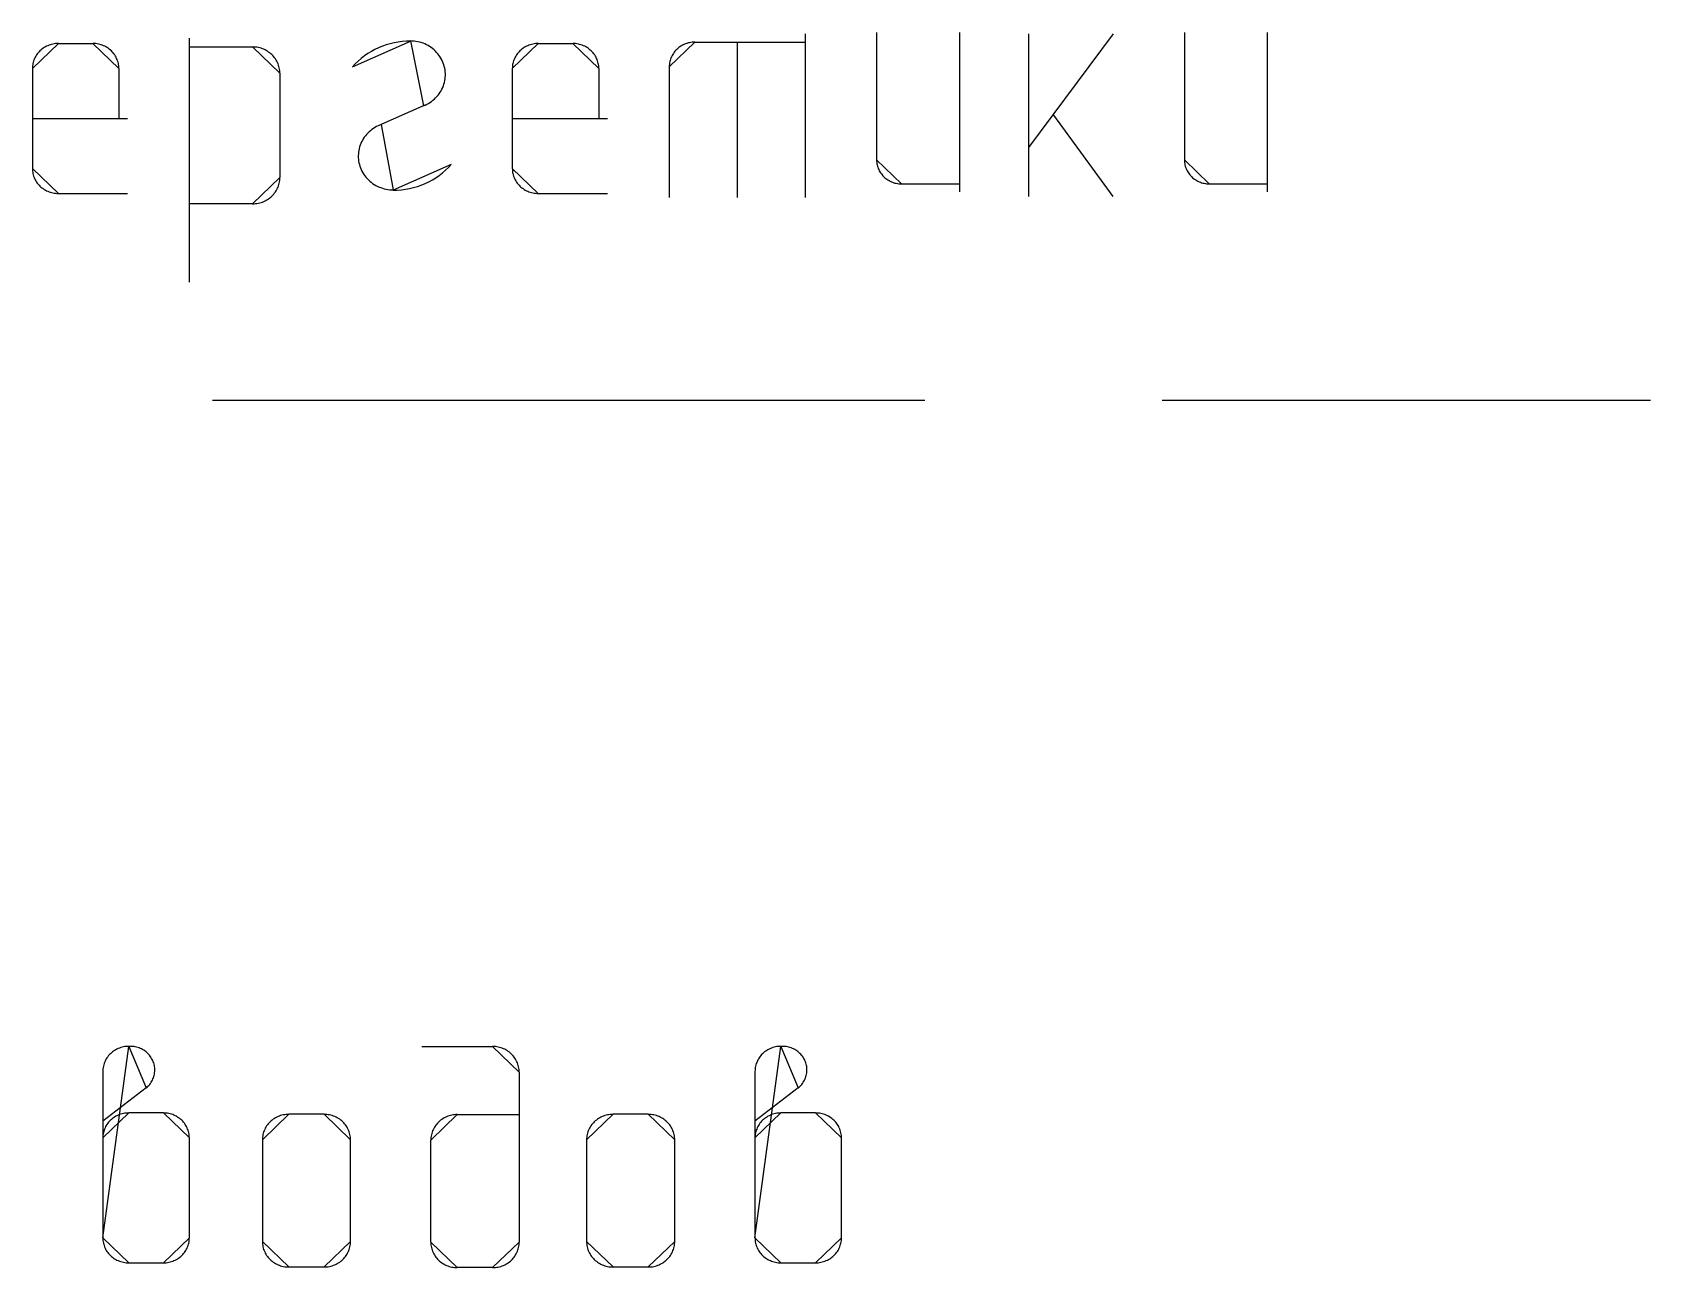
# Model space of a CAD drawing. Extents: x 8646 to 18206, y -17605 to -192.
# Drawn here: x 11072.761 to 11077.631, y -9024.831 to -9021.114 of the extents above; entities that cross this region are included whole.
import ezdxf

# ---------------------------------------------------------------- set-up
doc = ezdxf.new("R2010")
doc.units = 0
doc.layers.get('0').update_dxf_attribs({"linetype": 'CONTINUOUS'})

msp = doc.modelspace()

# ---------------------------------------------------------------- linework, layer by layer
at = {"color": 8, "linetype": 'CONTINUOUS'}
for p, q in [((11075.0867, -9021.1188), (11075.0867, -9021.6106)), ((11075.3015, -9021.1139), (11075.3015, -9021.4977)), ((11075.5509, -9021.1139), (11075.5509, -9021.5937)), ((11075.7588, -9021.1179), (11075.7588, -9021.6074)), ((11076.0132, -9021.1179), (11075.7588, -9021.4606)), ((11076.2279, -9021.1139), (11076.2279, -9021.4977)), ((11076.4773, -9021.1139), (11076.4773, -9021.5937)), ((11072.8389, -9021.1476), (11072.9431, -9021.1476)), ((11073.233, -9021.1317), (11073.233, -9021.8654)), ((11073.233, -9021.1579), (11073.4237, -9021.1579)), ((11074.2834, -9021.1476), (11074.3876, -9021.1476)), ((11074.7542, -9021.1434), (11075.0867, -9021.1434)), ((11074.8821, -9021.1434), (11074.8821, -9021.6106)), ((11074.6775, -9021.2172), (11074.6775, -9021.6106)), ((11072.7607, -9021.2228), (11072.7607, -9021.5234)), ((11073.0213, -9021.2228), (11073.0213, -9021.3731)), ((11073.5055, -9021.2366), (11073.5055, -9021.551)), ((11074.2052, -9021.2228), (11074.2052, -9021.5234)), ((11074.4658, -9021.2228), (11074.4658, -9021.3731)), ((11073.9423, -9021.333), (11073.8033, -9021.3946)), ((11076.0132, -9021.6074), (11075.8351, -9021.3626)), ((11072.7607, -9021.3731), (11073.0473, -9021.3731)), ((11074.2052, -9021.3731), (11074.4918, -9021.3731)), ((11072.8389, -9021.5985), (11073.0473, -9021.5985)), ((11074.2834, -9021.5985), (11074.4918, -9021.5985)), ((11075.3763, -9021.5697), (11075.5509, -9021.5697)), ((11076.3027, -9021.5697), (11076.4773, -9021.5697)), ((11073.4237, -9021.6295), (11073.233, -9021.6295)), ((11073.3027, -9022.2203), (11075.4463, -9022.2203)), ((11076.1609, -9022.2203), (11077.6311, -9022.2203)), ((11073.9332, -9024.1656), (11074.146, -9024.1656)), ((11074.2259, -9024.2424), (11074.2259, -9024.754)), ((11073.103, -9024.2902), (11072.9727, -9024.3905)), ((11075.0657, -9024.2902), (11074.9354, -9024.3905)), ((11073.1551, -9024.3654), (11073.0509, -9024.3654)), ((11073.6387, -9024.3695), (11073.5326, -9024.3695)), ((11074.0396, -9024.3702), (11074.2259, -9024.3702)), ((11074.6144, -9024.3695), (11074.5083, -9024.3695)), ((11075.1178, -9024.3654), (11075.0136, -9024.3654)), ((11073.2333, -9024.7412), (11073.2333, -9024.4406)), ((11073.453, -9024.4461), (11073.453, -9024.7523)), ((11073.7184, -9024.7523), (11073.7184, -9024.4461)), ((11073.9598, -9024.754), (11073.9598, -9024.447)), ((11074.4286, -9024.4461), (11074.4286, -9024.7523)), ((11074.694, -9024.7523), (11074.694, -9024.4461)), ((11075.196, -9024.7412), (11075.196, -9024.4406)), ((11073.0509, -9024.8164), (11073.1551, -9024.8164)), ((11075.0136, -9024.8164), (11075.1178, -9024.8164)), ((11073.5326, -9024.8288), (11073.6387, -9024.8288)), ((11074.146, -9024.8308), (11074.0396, -9024.8308)), ((11074.5083, -9024.8288), (11074.6144, -9024.8288))]:
    msp.add_line(p, q, dxfattribs=at)
at = {"color": 8, "linetype": 'CONTINUOUS', "flags": 128}
for points in [[(11072.8389, -9021.1476), (11072.8347, -9021.1477), (11072.8307, -9021.1479), (11072.8266, -9021.1486), (11072.8226, -9021.1493), (11072.8186, -9021.1501), (11072.8147, -9021.1513), (11072.8108, -9021.1526), (11072.8071, -9021.1541), (11072.8033, -9021.1558), (11072.7999, -9021.1576), (11072.7963, -9021.1598), (11072.7929, -9021.1619), (11072.7897, -9021.1643), (11072.7865, -9021.167), (11072.7836, -9021.1696), (11072.7808, -9021.1725), (11072.7781, -9021.1755), (11072.7756, -9021.1786), (11072.7733, -9021.1819), (11072.7712, -9021.1852), (11072.7692, -9021.1887), (11072.7675, -9021.1922), (11072.7659, -9021.1958), (11072.7645, -9021.1995), (11072.7634, -9021.2033), (11072.7625, -9021.2071), (11072.7617, -9021.211), (11072.7611, -9021.2149), (11072.7608, -9021.2188), (11072.7607, -9021.2228)], [(11073.0213, -9021.2228), (11073.0211, -9021.2188), (11073.0208, -9021.2149), (11073.0203, -9021.211), (11073.0195, -9021.2071), (11073.0185, -9021.2033), (11073.0174, -9021.1995), (11073.016, -9021.1958), (11073.0144, -9021.1922), (11073.0127, -9021.1887), (11073.0107, -9021.1852), (11073.0086, -9021.1819), (11073.0063, -9021.1786), (11073.0038, -9021.1755), (11073.0012, -9021.1725), (11072.9984, -9021.1696), (11072.9954, -9021.167), (11072.9922, -9021.1643), (11072.989, -9021.1619), (11072.9857, -9021.1598), (11072.9821, -9021.1576), (11072.9786, -9021.1558), (11072.9749, -9021.1541), (11072.9711, -9021.1526), (11072.9673, -9021.1513), (11072.9633, -9021.1501), (11072.9594, -9021.1493), (11072.9553, -9021.1486), (11072.9513, -9021.1479), (11072.9472, -9021.1477), (11072.9431, -9021.1476)], [(11073.5055, -9021.2366), (11073.5054, -9021.2324), (11073.5051, -9021.2284), (11073.5045, -9021.2243), (11073.5037, -9021.2202), (11073.5027, -9021.2162), (11073.5015, -9021.2122), (11073.5001, -9021.2084), (11073.4984, -9021.2046), (11073.4966, -9021.2009), (11073.4946, -9021.1972), (11073.4923, -9021.1937), (11073.4899, -9021.1903), (11073.4873, -9021.1871), (11073.4846, -9021.184), (11073.4816, -9021.1809), (11073.4785, -9021.1781), (11073.4752, -9021.1754), (11073.4718, -9021.173), (11073.4683, -9021.1707), (11073.4646, -9021.1684), (11073.4609, -9021.1665), (11073.457, -9021.1648), (11073.4531, -9021.1632), (11073.4491, -9021.1618), (11073.4449, -9021.1606), (11073.4408, -9021.1596), (11073.4366, -9021.1589), (11073.4323, -9021.1583), (11073.4281, -9021.1581), (11073.4237, -9021.1579)], [(11073.8988, -9021.1402), (11073.8864, -9021.1405), (11073.8741, -9021.1414), (11073.8618, -9021.1431), (11073.8497, -9021.1452), (11073.8376, -9021.1481), (11073.8258, -9021.1516), (11073.8142, -9021.1557), (11073.8028, -9021.1604), (11073.7917, -9021.1656), (11073.7809, -9021.1715), (11073.7704, -9021.1779), (11073.7604, -9021.1848), (11073.7507, -9021.1922), (11073.7414, -9021.2001), (11073.7327, -9021.2085), (11073.7244, -9021.2173)], [(11073.9377, -9021.335), (11073.9428, -9021.3329), (11073.9479, -9021.3304), (11073.9527, -9021.3278), (11073.9574, -9021.3248), (11073.9619, -9021.3218), (11073.9663, -9021.3184), (11073.9705, -9021.3148), (11073.9744, -9021.3111), (11073.9782, -9021.307), (11073.9817, -9021.3029), (11073.985, -9021.2986), (11073.988, -9021.2941), (11073.9908, -9021.2894), (11073.9934, -9021.2847), (11073.9957, -9021.2797), (11073.9977, -9021.2747), (11073.9994, -9021.2696), (11074.0007, -9021.2644), (11074.0019, -9021.2592), (11074.0027, -9021.2538), (11074.0033, -9021.2485), (11074.0036, -9021.2432), (11074.0036, -9021.2378), (11074.0032, -9021.2324), (11074.0026, -9021.2271), (11074.0017, -9021.2218), (11074.0004, -9021.2166), (11073.999, -9021.2114), (11073.9972, -9021.2063), (11073.9951, -9021.2012), (11073.9928, -9021.1964), (11073.9902, -9021.1916), (11073.9873, -9021.187), (11073.9842, -9021.1826), (11073.9809, -9021.1783), (11073.9772, -9021.1741), (11073.9735, -9021.1702), (11073.9695, -9021.1665), (11073.9652, -9021.1629), (11073.9608, -9021.1596), (11073.9563, -9021.1566), (11073.9516, -9021.1538), (11073.9467, -9021.1512), (11073.9416, -9021.1488), (11073.9364, -9021.1468), (11073.9312, -9021.1449), (11073.9259, -9021.1433), (11073.9204, -9021.1422), (11073.9149, -9021.1411), (11073.9094, -9021.1404), (11073.9038, -9021.14), (11073.8983, -9021.1398)], [(11074.2834, -9021.1476), (11074.2792, -9021.1477), (11074.2752, -9021.1479), (11074.2711, -9021.1486), (11074.2671, -9021.1493), (11074.2631, -9021.1501), (11074.2592, -9021.1513), (11074.2553, -9021.1526), (11074.2516, -9021.1541), (11074.2478, -9021.1558), (11074.2443, -9021.1576), (11074.2408, -9021.1598), (11074.2374, -9021.1619), (11074.2342, -9021.1643), (11074.231, -9021.167), (11074.2281, -9021.1696), (11074.2253, -9021.1725), (11074.2226, -9021.1755), (11074.2201, -9021.1786), (11074.2178, -9021.1819), (11074.2157, -9021.1852), (11074.2137, -9021.1887), (11074.212, -9021.1922), (11074.2104, -9021.1958), (11074.209, -9021.1995), (11074.2079, -9021.2033), (11074.2069, -9021.2071), (11074.2062, -9021.211), (11074.2056, -9021.2149), (11074.2053, -9021.2188), (11074.2052, -9021.2228)], [(11074.4658, -9021.2228), (11074.4656, -9021.2188), (11074.4653, -9021.2149), (11074.4648, -9021.211), (11074.464, -9021.2071), (11074.463, -9021.2033), (11074.4619, -9021.1995), (11074.4605, -9021.1958), (11074.4589, -9021.1922), (11074.4572, -9021.1887), (11074.4552, -9021.1852), (11074.4531, -9021.1819), (11074.4508, -9021.1786), (11074.4483, -9021.1755), (11074.4457, -9021.1725), (11074.4429, -9021.1696), (11074.4399, -9021.167), (11074.4367, -9021.1643), (11074.4335, -9021.1619), (11074.4302, -9021.1598), (11074.4266, -9021.1576), (11074.4231, -9021.1558), (11074.4193, -9021.1541), (11074.4156, -9021.1526), (11074.4117, -9021.1513), (11074.4078, -9021.1501), (11074.4039, -9021.1493), (11074.3998, -9021.1486), (11074.3958, -9021.1479), (11074.3916, -9021.1477), (11074.3876, -9021.1476)], [(11074.7542, -9021.1434), (11074.7502, -9021.1435), (11074.7462, -9021.1438), (11074.7422, -9021.1444), (11074.7383, -9021.1451), (11074.7344, -9021.1459), (11074.7305, -9021.1471), (11074.7267, -9021.1484), (11074.7231, -9021.1499), (11074.7194, -9021.1514), (11074.7159, -9021.1533), (11074.7124, -9021.1554), (11074.7091, -9021.1575), (11074.706, -9021.1598), (11074.7029, -9021.1624), (11074.7, -9021.165), (11074.6973, -9021.1678), (11074.6946, -9021.1708), (11074.6922, -9021.1738), (11074.69, -9021.1771), (11074.6878, -9021.1803), (11074.6859, -9021.1837), (11074.6842, -9021.1872), (11074.6826, -9021.1908), (11074.6812, -9021.1944), (11074.6802, -9021.1981), (11074.6792, -9021.2018), (11074.6784, -9021.2056), (11074.6779, -9021.2094), (11074.6777, -9021.2133), (11074.6775, -9021.2172)], [(11073.8116, -9021.3909), (11073.8063, -9021.3929), (11073.8013, -9021.395), (11073.7964, -9021.3975), (11073.7915, -9021.4003), (11073.7869, -9021.4032), (11073.7824, -9021.4064), (11073.7782, -9021.4098), (11073.774, -9021.4133), (11073.7701, -9021.4171), (11073.7664, -9021.4212), (11073.7629, -9021.4254), (11073.7596, -9021.4297), (11073.7567, -9021.4342), (11073.7539, -9021.4389), (11073.7514, -9021.4437), (11073.7493, -9021.4486), (11073.7473, -9021.4537), (11073.7456, -9021.4588), (11073.7442, -9021.464), (11073.7432, -9021.4692), (11073.7424, -9021.4745), (11073.7419, -9021.4798), (11073.7417, -9021.4852), (11073.7417, -9021.4906), (11073.7421, -9021.496), (11073.7427, -9021.5012), (11073.7437, -9021.5065), (11073.7449, -9021.5117), (11073.7465, -9021.5169), (11073.7482, -9021.522), (11073.7503, -9021.5269), (11073.7527, -9021.5318), (11073.7553, -9021.5365), (11073.7582, -9021.5411), (11073.7613, -9021.5456), (11073.7647, -9021.5499), (11073.7683, -9021.554), (11073.7721, -9021.5579), (11073.7761, -9021.5616), (11073.7803, -9021.565), (11073.7847, -9021.5684), (11073.7893, -9021.5714), (11073.7941, -9021.5743), (11073.7989, -9021.5768), (11073.804, -9021.5792), (11073.8091, -9021.5812), (11073.8144, -9021.583), (11073.8197, -9021.5846), (11073.825, -9021.5857), (11073.8306, -9021.5868), (11073.8361, -9021.5875), (11073.8417, -9021.588), (11073.8472, -9021.588)], [(11073.8467, -9021.5889), (11073.8591, -9021.5886), (11073.8714, -9021.5876), (11073.8837, -9021.586), (11073.8959, -9021.5837), (11073.9079, -9021.5809), (11073.9197, -9021.5774), (11073.9313, -9021.5734), (11073.9427, -9021.5686), (11073.9538, -9021.5634), (11073.9645, -9021.5575), (11073.9751, -9021.5512), (11073.985, -9021.5443), (11073.9948, -9021.5369), (11074.004, -9021.5289), (11074.0128, -9021.5206), (11074.0211, -9021.5118)], [(11075.3015, -9021.4977), (11075.3016, -9021.5015), (11075.3018, -9021.5052), (11075.3024, -9021.509), (11075.3032, -9021.5126), (11075.3041, -9021.5163), (11075.3051, -9021.52), (11075.3065, -9021.5235), (11075.308, -9021.527), (11075.3097, -9021.5303), (11075.3115, -9021.5337), (11075.3136, -9021.5369), (11075.3158, -9021.54), (11075.3182, -9021.543), (11075.3208, -9021.5459), (11075.3234, -9021.5486), (11075.3262, -9021.5512), (11075.3293, -9021.5536), (11075.3323, -9021.556), (11075.3355, -9021.5581), (11075.339, -9021.56), (11075.3423, -9021.5618), (11075.3459, -9021.5634), (11075.3494, -9021.5649), (11075.3532, -9021.5662), (11075.3569, -9021.5672), (11075.3607, -9021.5681), (11075.3646, -9021.5688), (11075.3685, -9021.5692), (11075.3724, -9021.5696), (11075.3763, -9021.5697)], [(11076.2279, -9021.4977), (11076.2281, -9021.5015), (11076.2283, -9021.5052), (11076.2289, -9021.509), (11076.2296, -9021.5126), (11076.2305, -9021.5163), (11076.2316, -9021.52), (11076.233, -9021.5235), (11076.2344, -9021.527), (11076.2361, -9021.5303), (11076.2379, -9021.5337), (11076.24, -9021.5369), (11076.2422, -9021.54), (11076.2446, -9021.543), (11076.2472, -9021.5459), (11076.2499, -9021.5486), (11076.2526, -9021.5512), (11076.2557, -9021.5536), (11076.2588, -9021.556), (11076.262, -9021.5581), (11076.2654, -9021.56), (11076.2688, -9021.5618), (11076.2724, -9021.5634), (11076.2759, -9021.5649), (11076.2796, -9021.5662), (11076.2833, -9021.5672), (11076.2872, -9021.5681), (11076.291, -9021.5688), (11076.2949, -9021.5692), (11076.2988, -9021.5696), (11076.3027, -9021.5697)], [(11072.7607, -9021.5234), (11072.7608, -9021.5273), (11072.7611, -9021.5312), (11072.7617, -9021.5351), (11072.7625, -9021.539), (11072.7634, -9021.5428), (11072.7645, -9021.5466), (11072.7659, -9021.5503), (11072.7675, -9021.554), (11072.7692, -9021.5575), (11072.7712, -9021.5609), (11072.7733, -9021.5643), (11072.7756, -9021.5676), (11072.7781, -9021.5706), (11072.7808, -9021.5737), (11072.7836, -9021.5766), (11072.7865, -9021.5792), (11072.7897, -9021.5818), (11072.7929, -9021.5841), (11072.7963, -9021.5863), (11072.7999, -9021.5884), (11072.8033, -9021.5903), (11072.8071, -9021.592), (11072.8108, -9021.5935), (11072.8147, -9021.5949), (11072.8186, -9021.596), (11072.8226, -9021.5969), (11072.8266, -9021.5976), (11072.8307, -9021.5981), (11072.8347, -9021.5985), (11072.8389, -9021.5985)], [(11073.4237, -9021.6295), (11073.4281, -9021.6295), (11073.4323, -9021.6291), (11073.4366, -9021.6285), (11073.4408, -9021.6278), (11073.4449, -9021.6269), (11073.4491, -9021.6258), (11073.4531, -9021.6244), (11073.457, -9021.6227), (11073.4609, -9021.621), (11073.4646, -9021.619), (11073.4683, -9021.6169), (11073.4718, -9021.6146), (11073.4752, -9021.6121), (11073.4785, -9021.6094), (11073.4816, -9021.6066), (11073.4846, -9021.6036), (11073.4873, -9021.6005), (11073.4899, -9021.5972), (11073.4923, -9021.5937), (11073.4946, -9021.5903), (11073.4966, -9021.5866), (11073.4984, -9021.5829), (11073.5001, -9021.5792), (11073.5015, -9021.5753), (11073.5027, -9021.5713), (11073.5037, -9021.5672), (11073.5045, -9021.5633), (11073.5051, -9021.5592), (11073.5054, -9021.5551), (11073.5055, -9021.551)], [(11074.2052, -9021.5234), (11074.2053, -9021.5273), (11074.2056, -9021.5312), (11074.2062, -9021.5351), (11074.2069, -9021.539), (11074.2079, -9021.5428), (11074.209, -9021.5466), (11074.2104, -9021.5503), (11074.212, -9021.554), (11074.2137, -9021.5575), (11074.2157, -9021.5609), (11074.2178, -9021.5643), (11074.2201, -9021.5676), (11074.2226, -9021.5706), (11074.2253, -9021.5737), (11074.2281, -9021.5766), (11074.231, -9021.5792), (11074.2342, -9021.5818), (11074.2374, -9021.5841), (11074.2408, -9021.5863), (11074.2443, -9021.5884), (11074.2478, -9021.5903), (11074.2516, -9021.592), (11074.2553, -9021.5935), (11074.2592, -9021.5949), (11074.2631, -9021.596), (11074.2671, -9021.5969), (11074.2711, -9021.5976), (11074.2752, -9021.5981), (11074.2792, -9021.5985), (11074.2834, -9021.5985)], [(11073.0509, -9024.1651), (11073.0467, -9024.1652), (11073.0427, -9024.1654), (11073.0386, -9024.1659), (11073.0346, -9024.1666), (11073.0306, -9024.1676), (11073.0267, -9024.1687), (11073.0228, -9024.17), (11073.0191, -9024.1715), (11073.0153, -9024.1732), (11073.0118, -9024.1751), (11073.0083, -9024.1771), (11073.0049, -9024.1794), (11073.0017, -9024.1817), (11072.9985, -9024.1843), (11072.9956, -9024.1871), (11072.9928, -9024.1899), (11072.9901, -9024.1928), (11072.9876, -9024.196), (11072.9853, -9024.1993), (11072.9832, -9024.2026), (11072.9812, -9024.2061), (11072.9795, -9024.2096), (11072.9779, -9024.2132), (11072.9765, -9024.2169), (11072.9754, -9024.2207), (11072.9744, -9024.2246), (11072.9737, -9024.2284), (11072.9731, -9024.2323), (11072.9728, -9024.2362), (11072.9727, -9024.2402), (11072.9727, -9024.7412)], [(11073.103, -9024.2902), (11073.1058, -9024.2878), (11073.1086, -9024.2852), (11073.1113, -9024.2823), (11073.1138, -9024.2793), (11073.1161, -9024.2763), (11073.1182, -9024.2731), (11073.1202, -9024.2699), (11073.122, -9024.2665), (11073.1236, -9024.263), (11073.125, -9024.2595), (11073.1261, -9024.2559), (11073.1272, -9024.2522), (11073.128, -9024.2485), (11073.1285, -9024.2448), (11073.129, -9024.2411), (11073.1291, -9024.2372), (11073.1291, -9024.2335), (11073.1289, -9024.2298), (11073.1284, -9024.226), (11073.1278, -9024.2222), (11073.1269, -9024.2185), (11073.1259, -9024.215), (11073.1245, -9024.2114), (11073.1231, -9024.2078), (11073.1215, -9024.2044), (11073.1197, -9024.2011), (11073.1176, -9024.1978), (11073.1154, -9024.1946), (11073.113, -9024.1917), (11073.1105, -9024.1888), (11073.1078, -9024.186), (11073.105, -9024.1835), (11073.1021, -9024.1809), (11073.0989, -9024.1787), (11073.0957, -9024.1765), (11073.0923, -9024.1745), (11073.0889, -9024.1727), (11073.0853, -9024.1711), (11073.0817, -9024.1696), (11073.078, -9024.1684), (11073.0742, -9024.1673), (11073.0704, -9024.1664), (11073.0666, -9024.1657), (11073.0626, -9024.1652), (11073.0587, -9024.1649), (11073.0548, -9024.1649), (11073.0509, -9024.1651)], [(11074.2259, -9024.2424), (11074.2258, -9024.2383), (11074.2255, -9024.2343), (11074.2249, -9024.2303), (11074.2241, -9024.2264), (11074.2231, -9024.2225), (11074.222, -9024.2185), (11074.2206, -9024.2147), (11074.2189, -9024.2111), (11074.2172, -9024.2075), (11074.2152, -9024.2039), (11074.213, -9024.2005), (11074.2106, -9024.1972), (11074.2081, -9024.1939), (11074.2054, -9024.191), (11074.2025, -9024.188), (11074.1995, -9024.1852), (11074.1963, -9024.1827), (11074.193, -9024.1802), (11074.1896, -9024.1779), (11074.1859, -9024.1758), (11074.1823, -9024.1739), (11074.1785, -9024.1722), (11074.1746, -9024.1707), (11074.1707, -9024.1693), (11074.1667, -9024.1682), (11074.1627, -9024.1673), (11074.1585, -9024.1666), (11074.1544, -9024.1659), (11074.1502, -9024.1657), (11074.146, -9024.1656)], [(11075.0136, -9024.1651), (11075.0095, -9024.1652), (11075.0054, -9024.1654), (11075.0013, -9024.1659), (11074.9973, -9024.1666), (11074.9934, -9024.1676), (11074.9894, -9024.1687), (11074.9855, -9024.17), (11074.9818, -9024.1715), (11074.9781, -9024.1732), (11074.9746, -9024.1751), (11074.971, -9024.1771), (11074.9677, -9024.1794), (11074.9645, -9024.1817), (11074.9613, -9024.1843), (11074.9583, -9024.1871), (11074.9555, -9024.1899), (11074.9528, -9024.1928), (11074.9504, -9024.196), (11074.9481, -9024.1993), (11074.9459, -9024.2026), (11074.9439, -9024.2061), (11074.9422, -9024.2096), (11074.9407, -9024.2132), (11074.9392, -9024.2169), (11074.9382, -9024.2207), (11074.9372, -9024.2246), (11074.9364, -9024.2284), (11074.9359, -9024.2323), (11074.9356, -9024.2362), (11074.9354, -9024.2402), (11074.9354, -9024.7412)], [(11075.0657, -9024.2902), (11075.0686, -9024.2878), (11075.0714, -9024.2852), (11075.074, -9024.2823), (11075.0765, -9024.2793), (11075.0788, -9024.2763), (11075.0809, -9024.2731), (11075.0829, -9024.2699), (11075.0848, -9024.2665), (11075.0863, -9024.263), (11075.0878, -9024.2595), (11075.0889, -9024.2559), (11075.0899, -9024.2522), (11075.0907, -9024.2485), (11075.0913, -9024.2448), (11075.0917, -9024.2411), (11075.0919, -9024.2372), (11075.0919, -9024.2335), (11075.0916, -9024.2298), (11075.0912, -9024.226), (11075.0906, -9024.2222), (11075.0896, -9024.2185), (11075.0886, -9024.215), (11075.0873, -9024.2114), (11075.0858, -9024.2078), (11075.0842, -9024.2044), (11075.0824, -9024.2011), (11075.0803, -9024.1978), (11075.0781, -9024.1946), (11075.0757, -9024.1917), (11075.0732, -9024.1888), (11075.0705, -9024.186), (11075.0677, -9024.1835), (11075.0648, -9024.1809), (11075.0617, -9024.1787), (11075.0585, -9024.1765), (11075.055, -9024.1745), (11075.0516, -9024.1727), (11075.0481, -9024.1711), (11075.0444, -9024.1696), (11075.0407, -9024.1684), (11075.037, -9024.1673), (11075.0331, -9024.1664), (11075.0293, -9024.1657), (11075.0254, -9024.1652), (11075.0215, -9024.1649), (11075.0175, -9024.1649), (11075.0136, -9024.1651)], [(11073.0509, -9024.3654), (11073.0467, -9024.3655), (11073.0427, -9024.3658), (11073.0386, -9024.3664), (11073.0346, -9024.3671), (11073.0306, -9024.368), (11073.0267, -9024.3691), (11073.0228, -9024.3704), (11073.0191, -9024.372), (11073.0153, -9024.3736), (11073.0118, -9024.3755), (11073.0083, -9024.3776), (11073.0049, -9024.3797), (11073.0017, -9024.3822), (11072.9985, -9024.3848), (11072.9956, -9024.3874), (11072.9928, -9024.3903), (11072.9901, -9024.3933), (11072.9876, -9024.3964), (11072.9853, -9024.3997), (11072.9832, -9024.403), (11072.9812, -9024.4065), (11072.9795, -9024.41), (11072.9779, -9024.4137), (11072.9765, -9024.4173), (11072.9754, -9024.4212), (11072.9744, -9024.4249), (11072.9737, -9024.4288), (11072.9731, -9024.4328), (11072.9728, -9024.4366), (11072.9727, -9024.4406)], [(11073.2333, -9024.4406), (11073.2331, -9024.4366), (11073.2328, -9024.4328), (11073.2323, -9024.4288), (11073.2315, -9024.4249), (11073.2305, -9024.4212), (11073.2294, -9024.4173), (11073.228, -9024.4137), (11073.2264, -9024.41), (11073.2247, -9024.4065), (11073.2227, -9024.403), (11073.2206, -9024.3997), (11073.2183, -9024.3964), (11073.2158, -9024.3933), (11073.2132, -9024.3903), (11073.2104, -9024.3874), (11073.2074, -9024.3848), (11073.2042, -9024.3822), (11073.201, -9024.3797), (11073.1977, -9024.3776), (11073.1941, -9024.3755), (11073.1906, -9024.3736), (11073.1869, -9024.372), (11073.1831, -9024.3704), (11073.1792, -9024.3691), (11073.1753, -9024.368), (11073.1714, -9024.3671), (11073.1673, -9024.3664), (11073.1633, -9024.3658), (11073.1591, -9024.3655), (11073.1551, -9024.3654)], [(11073.5326, -9024.3695), (11073.5284, -9024.3697), (11073.5242, -9024.37), (11073.5201, -9024.3706), (11073.516, -9024.3713), (11073.512, -9024.3722), (11073.508, -9024.3734), (11073.504, -9024.3747), (11073.5002, -9024.3762), (11073.4964, -9024.3779), (11073.4928, -9024.3798), (11073.4892, -9024.382), (11073.4858, -9024.3842), (11073.4825, -9024.3866), (11073.4793, -9024.3892), (11073.4763, -9024.392), (11073.4734, -9024.3949), (11073.4707, -9024.398), (11073.4682, -9024.4011), (11073.4658, -9024.4045), (11073.4636, -9024.4078), (11073.4616, -9024.4114), (11073.4599, -9024.415), (11073.4583, -9024.4187), (11073.4568, -9024.4225), (11073.4557, -9024.4264), (11073.4547, -9024.4302), (11073.454, -9024.4342), (11073.4534, -9024.4382), (11073.4531, -9024.4421), (11073.453, -9024.4461)], [(11073.7184, -9024.4461), (11073.7182, -9024.4421), (11073.7179, -9024.4382), (11073.7174, -9024.4342), (11073.7165, -9024.4302), (11073.7156, -9024.4264), (11073.7144, -9024.4225), (11073.7131, -9024.4187), (11073.7114, -9024.415), (11073.7096, -9024.4114), (11073.7077, -9024.4078), (11073.7055, -9024.4045), (11073.7031, -9024.4011), (11073.7006, -9024.398), (11073.6979, -9024.3949), (11073.695, -9024.392), (11073.692, -9024.3892), (11073.6888, -9024.3866), (11073.6856, -9024.3842), (11073.6821, -9024.382), (11073.6785, -9024.3798), (11073.6749, -9024.3779), (11073.6711, -9024.3762), (11073.6673, -9024.3747), (11073.6634, -9024.3734), (11073.6593, -9024.3722), (11073.6553, -9024.3713), (11073.6512, -9024.3706), (11073.647, -9024.37), (11073.6429, -9024.3697), (11073.6387, -9024.3695)], [(11074.0396, -9024.3702), (11074.0354, -9024.3703), (11074.0312, -9024.3707), (11074.0271, -9024.3712), (11074.023, -9024.3719), (11074.019, -9024.3728), (11074.0149, -9024.374), (11074.0109, -9024.3754), (11074.0072, -9024.3769), (11074.0033, -9024.3786), (11073.9997, -9024.3805), (11073.9961, -9024.3827), (11073.9927, -9024.3849), (11073.9894, -9024.3873), (11073.9862, -9024.3899), (11073.9832, -9024.3927), (11073.9803, -9024.3956), (11073.9776, -9024.3987), (11073.975, -9024.4019), (11073.9727, -9024.4052), (11073.9705, -9024.4086), (11073.9685, -9024.4122), (11073.9667, -9024.4158), (11073.9651, -9024.4195), (11073.9636, -9024.4233), (11073.9625, -9024.4272), (11073.9615, -9024.431), (11073.9608, -9024.4349), (11073.9602, -9024.439), (11073.9599, -9024.4429), (11073.9598, -9024.447)], [(11074.5083, -9024.3695), (11074.5041, -9024.3697), (11074.4999, -9024.37), (11074.4958, -9024.3706), (11074.4916, -9024.3713), (11074.4876, -9024.3722), (11074.4836, -9024.3734), (11074.4796, -9024.3747), (11074.4759, -9024.3762), (11074.472, -9024.3779), (11074.4685, -9024.3798), (11074.4648, -9024.382), (11074.4614, -9024.3842), (11074.4581, -9024.3866), (11074.4549, -9024.3892), (11074.4519, -9024.392), (11074.4491, -9024.3949), (11074.4464, -9024.398), (11074.4438, -9024.4011), (11074.4415, -9024.4045), (11074.4392, -9024.4078), (11074.4373, -9024.4114), (11074.4355, -9024.415), (11074.4339, -9024.4187), (11074.4325, -9024.4225), (11074.4314, -9024.4264), (11074.4304, -9024.4302), (11074.4296, -9024.4342), (11074.4291, -9024.4382), (11074.4288, -9024.4421), (11074.4286, -9024.4461)], [(11074.694, -9024.4461), (11074.6939, -9024.4421), (11074.6936, -9024.4382), (11074.693, -9024.4342), (11074.6922, -9024.4302), (11074.6912, -9024.4264), (11074.6901, -9024.4225), (11074.6887, -9024.4187), (11074.6871, -9024.415), (11074.6853, -9024.4114), (11074.6833, -9024.4078), (11074.6812, -9024.4045), (11074.6788, -9024.4011), (11074.6763, -9024.398), (11074.6736, -9024.3949), (11074.6707, -9024.392), (11074.6677, -9024.3892), (11074.6644, -9024.3866), (11074.6612, -9024.3842), (11074.6578, -9024.382), (11074.6542, -9024.3798), (11074.6505, -9024.3779), (11074.6468, -9024.3762), (11074.6429, -9024.3747), (11074.639, -9024.3734), (11074.635, -9024.3722), (11074.6309, -9024.3713), (11074.6268, -9024.3706), (11074.6227, -9024.37), (11074.6186, -9024.3697), (11074.6144, -9024.3695)], [(11075.0136, -9024.3654), (11075.0095, -9024.3655), (11075.0054, -9024.3658), (11075.0013, -9024.3664), (11074.9973, -9024.3671), (11074.9934, -9024.368), (11074.9894, -9024.3691), (11074.9855, -9024.3704), (11074.9818, -9024.372), (11074.9781, -9024.3736), (11074.9746, -9024.3755), (11074.971, -9024.3776), (11074.9677, -9024.3797), (11074.9645, -9024.3822), (11074.9613, -9024.3848), (11074.9583, -9024.3874), (11074.9555, -9024.3903), (11074.9528, -9024.3933), (11074.9504, -9024.3964), (11074.9481, -9024.3997), (11074.9459, -9024.403), (11074.9439, -9024.4065), (11074.9422, -9024.41), (11074.9407, -9024.4137), (11074.9392, -9024.4173), (11074.9382, -9024.4212), (11074.9372, -9024.4249), (11074.9364, -9024.4288), (11074.9359, -9024.4328), (11074.9356, -9024.4366), (11074.9354, -9024.4406)], [(11075.196, -9024.4406), (11075.1959, -9024.4366), (11075.1956, -9024.4328), (11075.195, -9024.4288), (11075.1942, -9024.4249), (11075.1933, -9024.4212), (11075.1922, -9024.4173), (11075.1908, -9024.4137), (11075.1892, -9024.41), (11075.1874, -9024.4065), (11075.1855, -9024.403), (11075.1834, -9024.3997), (11075.1811, -9024.3964), (11075.1785, -9024.3933), (11075.176, -9024.3903), (11075.1731, -9024.3874), (11075.1702, -9024.3848), (11075.167, -9024.3822), (11075.1638, -9024.3797), (11075.1604, -9024.3776), (11075.1568, -9024.3755), (11075.1534, -9024.3736), (11075.1496, -9024.372), (11075.1458, -9024.3704), (11075.142, -9024.3691), (11075.138, -9024.368), (11075.1341, -9024.3671), (11075.13, -9024.3664), (11075.126, -9024.3658), (11075.1219, -9024.3655), (11075.1178, -9024.3654)], [(11072.9727, -9024.7412), (11072.9728, -9024.7451), (11072.9731, -9024.749), (11072.9737, -9024.753), (11072.9744, -9024.7568), (11072.9754, -9024.7606), (11072.9765, -9024.7644), (11072.9779, -9024.7681), (11072.9795, -9024.7718), (11072.9812, -9024.7753), (11072.9832, -9024.7788), (11072.9853, -9024.7821), (11072.9876, -9024.7854), (11072.9901, -9024.7885), (11072.9928, -9024.7915), (11072.9956, -9024.7944), (11072.9985, -9024.797), (11073.0017, -9024.7996), (11073.0049, -9024.802), (11073.0083, -9024.8042), (11073.0118, -9024.8063), (11073.0153, -9024.8082), (11073.0191, -9024.8098), (11073.0228, -9024.8113), (11073.0267, -9024.8127), (11073.0306, -9024.8138), (11073.0346, -9024.8147), (11073.0386, -9024.8154), (11073.0427, -9024.8159), (11073.0467, -9024.8163), (11073.0509, -9024.8164)], [(11073.1551, -9024.8164), (11073.1591, -9024.8163), (11073.1633, -9024.8159), (11073.1673, -9024.8154), (11073.1714, -9024.8147), (11073.1753, -9024.8138), (11073.1792, -9024.8127), (11073.1831, -9024.8113), (11073.1869, -9024.8098), (11073.1906, -9024.8082), (11073.1941, -9024.8063), (11073.1977, -9024.8042), (11073.201, -9024.802), (11073.2042, -9024.7996), (11073.2074, -9024.797), (11073.2104, -9024.7944), (11073.2132, -9024.7915), (11073.2158, -9024.7885), (11073.2183, -9024.7854), (11073.2206, -9024.7821), (11073.2227, -9024.7788), (11073.2247, -9024.7753), (11073.2264, -9024.7718), (11073.228, -9024.7681), (11073.2294, -9024.7644), (11073.2305, -9024.7606), (11073.2315, -9024.7568), (11073.2323, -9024.753), (11073.2328, -9024.749), (11073.2331, -9024.7451), (11073.2333, -9024.7412)], [(11073.453, -9024.7523), (11073.4531, -9024.7564), (11073.4534, -9024.7604), (11073.454, -9024.7643), (11073.4547, -9024.7682), (11073.4557, -9024.7721), (11073.4568, -9024.776), (11073.4583, -9024.7797), (11073.4599, -9024.7835), (11073.4616, -9024.7871), (11073.4636, -9024.7906), (11073.4658, -9024.794), (11073.4682, -9024.7974), (11073.4707, -9024.8005), (11073.4734, -9024.8036), (11073.4763, -9024.8065), (11073.4793, -9024.8092), (11073.4825, -9024.8118), (11073.4858, -9024.8143), (11073.4892, -9024.8165), (11073.4928, -9024.8186), (11073.4964, -9024.8206), (11073.5002, -9024.8222), (11073.504, -9024.8238), (11073.508, -9024.8251), (11073.512, -9024.8262), (11073.516, -9024.8272), (11073.5201, -9024.8279), (11073.5242, -9024.8284), (11073.5284, -9024.8288), (11073.5326, -9024.8288)], [(11073.6387, -9024.8288), (11073.6429, -9024.8288), (11073.647, -9024.8284), (11073.6512, -9024.8279), (11073.6553, -9024.8272), (11073.6593, -9024.8262), (11073.6634, -9024.8251), (11073.6673, -9024.8238), (11073.6711, -9024.8222), (11073.6749, -9024.8206), (11073.6785, -9024.8186), (11073.6821, -9024.8165), (11073.6856, -9024.8143), (11073.6888, -9024.8118), (11073.692, -9024.8092), (11073.695, -9024.8065), (11073.6979, -9024.8036), (11073.7006, -9024.8005), (11073.7031, -9024.7974), (11073.7055, -9024.794), (11073.7077, -9024.7906), (11073.7096, -9024.7871), (11073.7114, -9024.7835), (11073.7131, -9024.7797), (11073.7144, -9024.776), (11073.7156, -9024.7721), (11073.7165, -9024.7682), (11073.7174, -9024.7643), (11073.7179, -9024.7604), (11073.7182, -9024.7564), (11073.7184, -9024.7523)], [(11073.9598, -9024.754), (11073.9599, -9024.758), (11073.9602, -9024.762), (11073.9608, -9024.766), (11073.9615, -9024.77), (11073.9625, -9024.7739), (11073.9636, -9024.7777), (11073.9651, -9024.7816), (11073.9667, -9024.7853), (11073.9685, -9024.7889), (11073.9705, -9024.7925), (11073.9727, -9024.7958), (11073.975, -9024.7992), (11073.9776, -9024.8023), (11073.9803, -9024.8054), (11073.9832, -9024.8083), (11073.9862, -9024.8111), (11073.9894, -9024.8138), (11073.9927, -9024.8162), (11073.9961, -9024.8184), (11073.9997, -9024.8205), (11074.0033, -9024.8225), (11074.0072, -9024.8241), (11074.0109, -9024.8257), (11074.0149, -9024.827), (11074.019, -9024.8282), (11074.023, -9024.8291), (11074.0271, -9024.8298), (11074.0312, -9024.8303), (11074.0354, -9024.8307), (11074.0396, -9024.8308)], [(11074.146, -9024.8308), (11074.1502, -9024.8307), (11074.1544, -9024.8303), (11074.1585, -9024.8298), (11074.1627, -9024.8291), (11074.1667, -9024.8282), (11074.1707, -9024.827), (11074.1746, -9024.8257), (11074.1785, -9024.8241), (11074.1823, -9024.8225), (11074.1859, -9024.8205), (11074.1896, -9024.8184), (11074.193, -9024.8162), (11074.1963, -9024.8138), (11074.1995, -9024.8111), (11074.2025, -9024.8083), (11074.2054, -9024.8054), (11074.2081, -9024.8023), (11074.2106, -9024.7992), (11074.213, -9024.7958), (11074.2152, -9024.7925), (11074.2172, -9024.7889), (11074.2189, -9024.7853), (11074.2206, -9024.7816), (11074.222, -9024.7777), (11074.2231, -9024.7739), (11074.2241, -9024.77), (11074.2249, -9024.766), (11074.2255, -9024.762), (11074.2258, -9024.758), (11074.2259, -9024.754)], [(11074.4286, -9024.7523), (11074.4288, -9024.7564), (11074.4291, -9024.7604), (11074.4296, -9024.7643), (11074.4304, -9024.7682), (11074.4314, -9024.7721), (11074.4325, -9024.776), (11074.4339, -9024.7797), (11074.4355, -9024.7835), (11074.4373, -9024.7871), (11074.4392, -9024.7906), (11074.4415, -9024.794), (11074.4438, -9024.7974), (11074.4464, -9024.8005), (11074.4491, -9024.8036), (11074.4519, -9024.8065), (11074.4549, -9024.8092), (11074.4581, -9024.8118), (11074.4614, -9024.8143), (11074.4648, -9024.8165), (11074.4685, -9024.8186), (11074.472, -9024.8206), (11074.4759, -9024.8222), (11074.4796, -9024.8238), (11074.4836, -9024.8251), (11074.4876, -9024.8262), (11074.4916, -9024.8272), (11074.4958, -9024.8279), (11074.4999, -9024.8284), (11074.5041, -9024.8288), (11074.5083, -9024.8288)], [(11074.6144, -9024.8288), (11074.6186, -9024.8288), (11074.6227, -9024.8284), (11074.6268, -9024.8279), (11074.6309, -9024.8272), (11074.635, -9024.8262), (11074.639, -9024.8251), (11074.6429, -9024.8238), (11074.6468, -9024.8222), (11074.6505, -9024.8206), (11074.6542, -9024.8186), (11074.6578, -9024.8165), (11074.6612, -9024.8143), (11074.6644, -9024.8118), (11074.6677, -9024.8092), (11074.6707, -9024.8065), (11074.6736, -9024.8036), (11074.6763, -9024.8005), (11074.6788, -9024.7974), (11074.6812, -9024.794), (11074.6833, -9024.7906), (11074.6853, -9024.7871), (11074.6871, -9024.7835), (11074.6887, -9024.7797), (11074.6901, -9024.776), (11074.6912, -9024.7721), (11074.6922, -9024.7682), (11074.693, -9024.7643), (11074.6936, -9024.7604), (11074.6939, -9024.7564), (11074.694, -9024.7523)], [(11074.9354, -9024.7412), (11074.9356, -9024.7451), (11074.9359, -9024.749), (11074.9364, -9024.753), (11074.9372, -9024.7568), (11074.9382, -9024.7606), (11074.9392, -9024.7644), (11074.9407, -9024.7681), (11074.9422, -9024.7718), (11074.9439, -9024.7753), (11074.9459, -9024.7788), (11074.9481, -9024.7821), (11074.9504, -9024.7854), (11074.9528, -9024.7885), (11074.9555, -9024.7915), (11074.9583, -9024.7944), (11074.9613, -9024.797), (11074.9645, -9024.7996), (11074.9677, -9024.802), (11074.971, -9024.8042), (11074.9746, -9024.8063), (11074.9781, -9024.8082), (11074.9818, -9024.8098), (11074.9855, -9024.8113), (11074.9894, -9024.8127), (11074.9934, -9024.8138), (11074.9973, -9024.8147), (11075.0013, -9024.8154), (11075.0054, -9024.8159), (11075.0095, -9024.8163), (11075.0136, -9024.8164)], [(11075.1178, -9024.8164), (11075.1219, -9024.8163), (11075.126, -9024.8159), (11075.13, -9024.8154), (11075.1341, -9024.8147), (11075.138, -9024.8138), (11075.142, -9024.8127), (11075.1458, -9024.8113), (11075.1496, -9024.8098), (11075.1534, -9024.8082), (11075.1568, -9024.8063), (11075.1604, -9024.8042), (11075.1638, -9024.802), (11075.167, -9024.7996), (11075.1702, -9024.797), (11075.1731, -9024.7944), (11075.176, -9024.7915), (11075.1785, -9024.7885), (11075.1811, -9024.7854), (11075.1834, -9024.7821), (11075.1855, -9024.7788), (11075.1874, -9024.7753), (11075.1892, -9024.7718), (11075.1908, -9024.7681), (11075.1922, -9024.7644), (11075.1933, -9024.7606), (11075.1942, -9024.7568), (11075.195, -9024.753), (11075.1956, -9024.749), (11075.1959, -9024.7451), (11075.196, -9024.7412)]]:
    msp.add_lwpolyline(points, close=True, dxfattribs=at)

doc.saveas('drawing.dxf')
